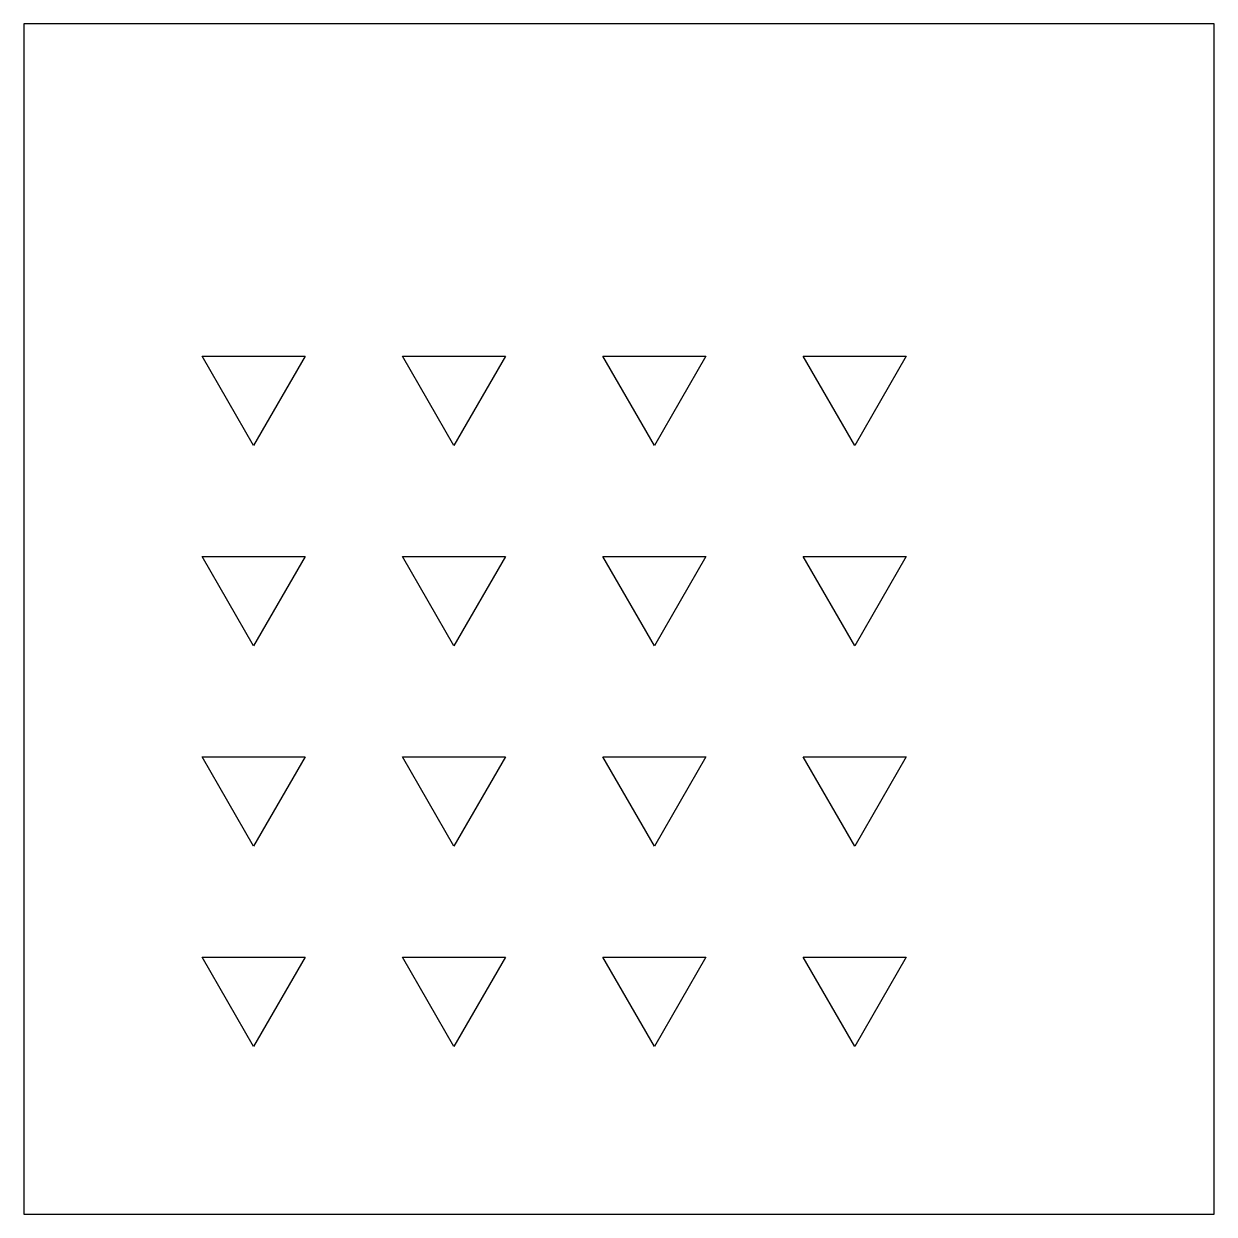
# Model space of a CAD drawing. Header units: metres. Extents: x -39 to 163, y -39 to 163.
import ezdxf

# ---------------------------------------------------------------- set-up
doc = ezdxf.new("R2010")
doc.units = ezdxf.units.M

msp = doc.modelspace()

# ---------------------------------------------------------------- linework, layer by layer
for p, q in [((163, 163), (-39, 163)), ((-39, 163), (-39, -39)), ((163, -39), (163, 163)), ((-8.75172, 106.59), (8.75172, 106.59)), ((0, 91.4319), (-8.75172, 106.59)), ((8.75172, 106.59), (0, 91.4319)), ((25.2483, 106.59), (42.7517, 106.59)), ((34, 91.4319), (25.2483, 106.59)), ((42.7517, 106.59), (34, 91.4319)), ((59.2483, 106.59), (76.7517, 106.59)), ((68, 91.4319), (59.2483, 106.59)), ((76.7517, 106.59), (68, 91.4319)), ((93.2483, 106.59), (110.752, 106.59)), ((102, 91.4319), (93.2483, 106.59)), ((110.752, 106.59), (102, 91.4319)), ((-8.75172, 72.5903), (8.75172, 72.5903)), ((0, 57.4319), (-8.75172, 72.5903)), ((8.75172, 72.5903), (0, 57.4319)), ((25.2483, 72.5903), (42.7517, 72.5903)), ((34, 57.4319), (25.2483, 72.5903)), ((42.7517, 72.5903), (34, 57.4319)), ((59.2483, 72.5903), (76.7517, 72.5903)), ((68, 57.4319), (59.2483, 72.5903)), ((76.7517, 72.5903), (68, 57.4319)), ((93.2483, 72.5903), (110.752, 72.5903)), ((102, 57.4319), (93.2483, 72.5903)), ((110.752, 72.5903), (102, 57.4319)), ((-8.75172, 38.5903), (8.75172, 38.5903)), ((0, 23.4319), (-8.75172, 38.5903)), ((8.75172, 38.5903), (0, 23.4319)), ((25.2483, 38.5903), (42.7517, 38.5903)), ((34, 23.4319), (25.2483, 38.5903)), ((42.7517, 38.5903), (34, 23.4319)), ((59.2483, 38.5903), (76.7517, 38.5903)), ((68, 23.4319), (59.2483, 38.5903)), ((76.7517, 38.5903), (68, 23.4319)), ((93.2483, 38.5903), (110.752, 38.5903)), ((102, 23.4319), (93.2483, 38.5903)), ((110.752, 38.5903), (102, 23.4319)), ((-8.75172, 4.5903), (8.75172, 4.5903)), ((0, -10.5681), (-8.75172, 4.5903)), ((8.75172, 4.5903), (0, -10.5681)), ((25.2483, 4.5903), (42.7517, 4.5903)), ((34, -10.5681), (25.2483, 4.5903)), ((42.7517, 4.5903), (34, -10.5681)), ((59.2483, 4.5903), (76.7517, 4.5903)), ((68, -10.5681), (59.2483, 4.5903)), ((76.7517, 4.5903), (68, -10.5681)), ((93.2483, 4.5903), (110.752, 4.5903)), ((102, -10.5681), (93.2483, 4.5903)), ((110.752, 4.5903), (102, -10.5681)), ((-39, -39), (163, -39))]:
    msp.add_line(p, q)

doc.saveas('drawing.dxf')
